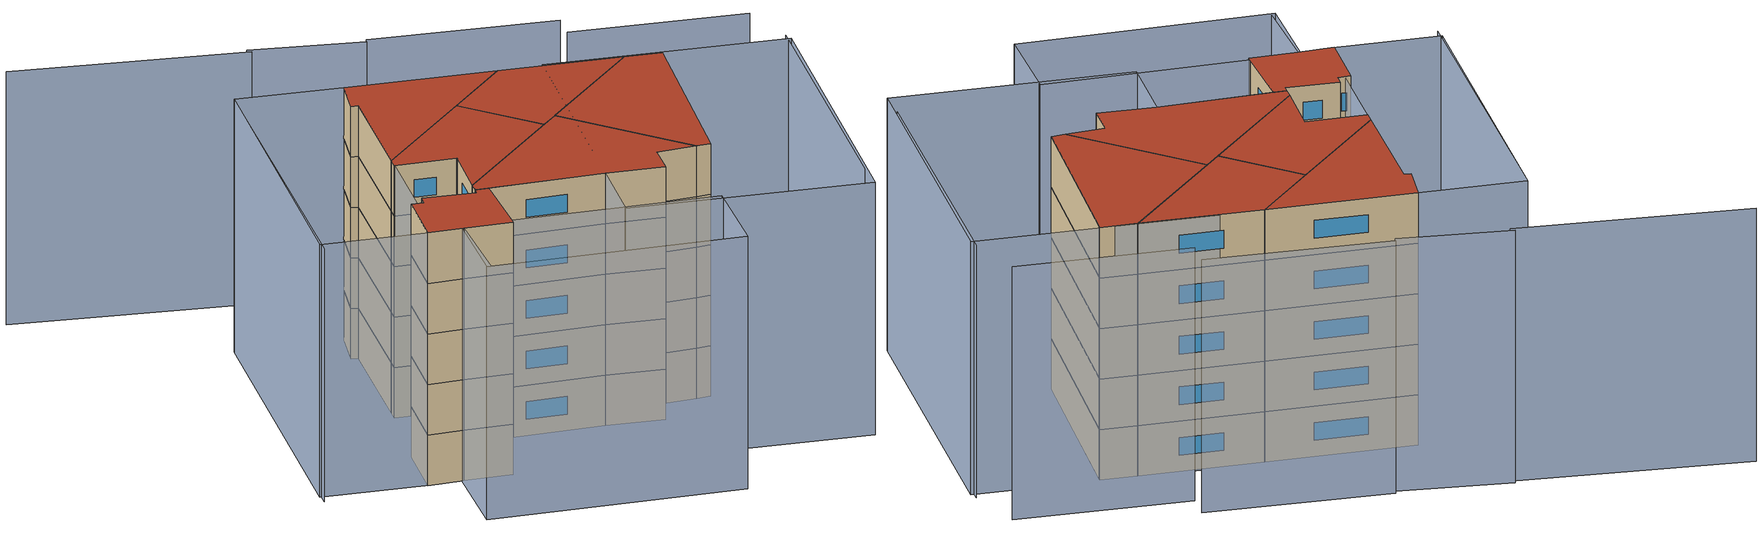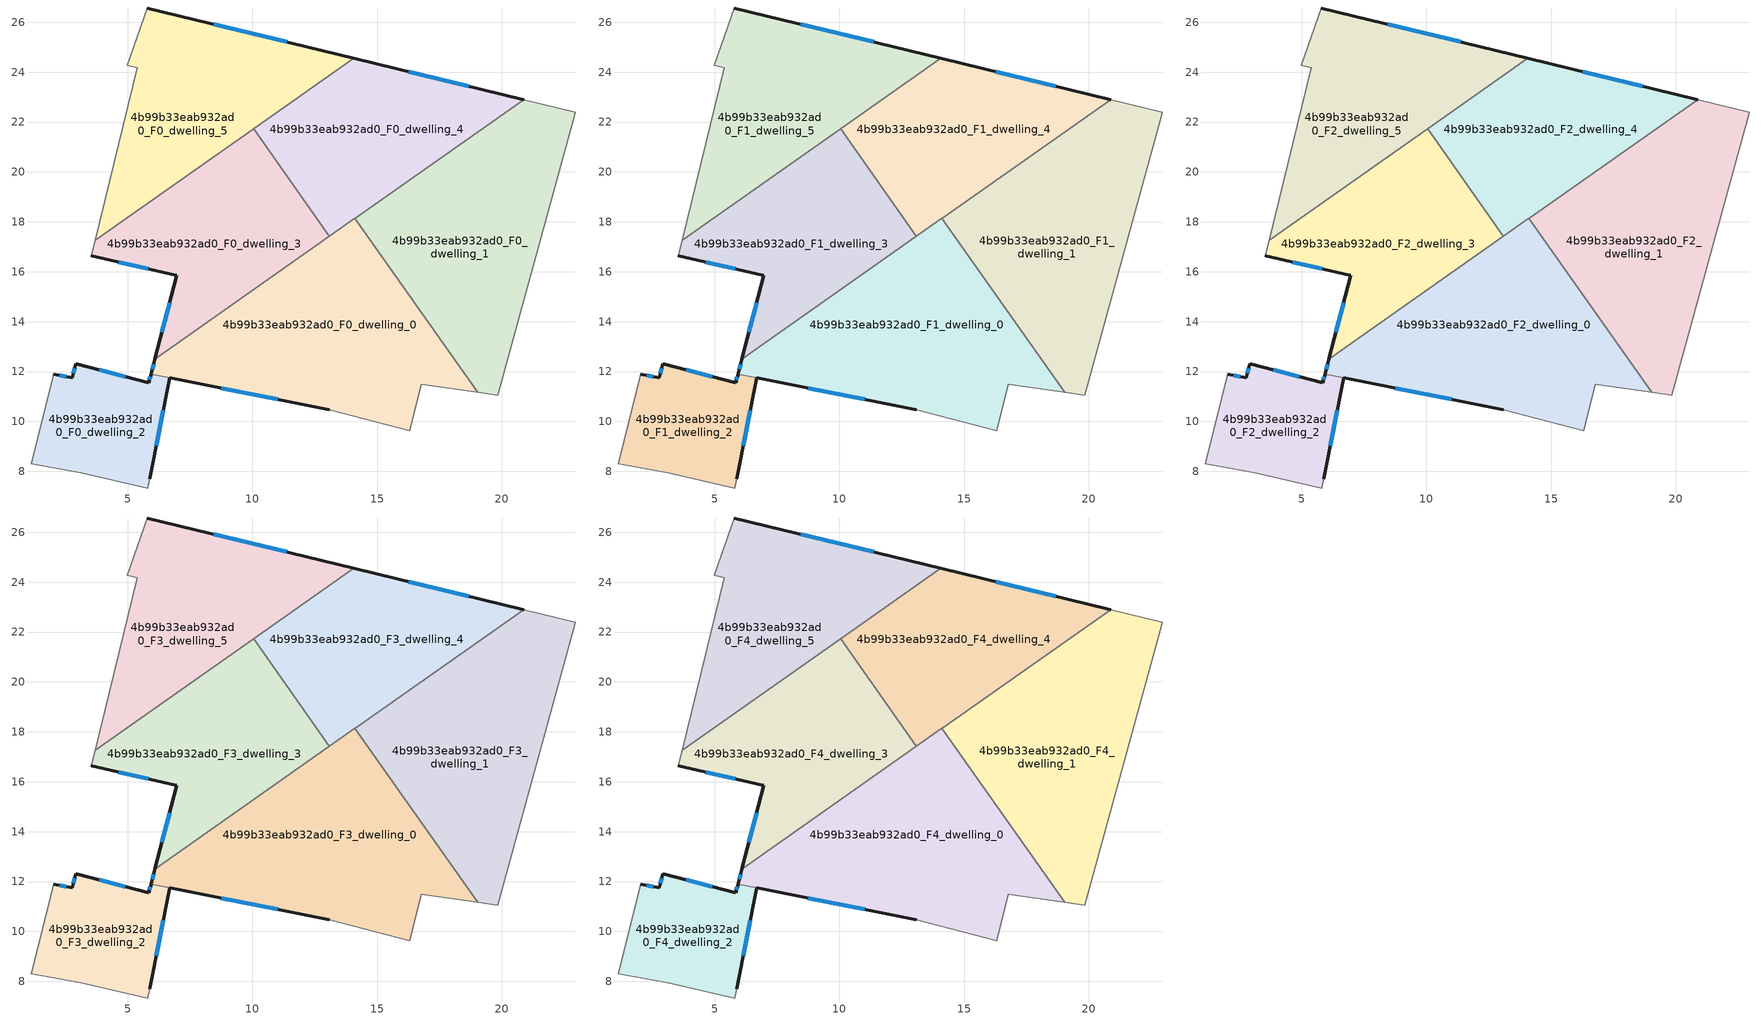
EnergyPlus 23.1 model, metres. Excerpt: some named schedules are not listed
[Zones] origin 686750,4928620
4b99b33eab932ad0_F0_dwelling_0
 floor ground (EU_floor_Construction): 14.11,18.14 19.03,11.16 16.78,11.48 16.32,9.62 13.09,10.47 6.69,11.75 5.94,11.9 6.09,12.49 z0
 wall outside (EU_wall_Construction): 6.09,12.49 5.94,11.9 / 6.69,11.75 13.09,10.47 z0:3
 wall adiabatic (EU_wall_Construction): 13.09,10.47 16.32,9.62 16.78,11.48 19.03,11.16 z0:3
 wall to 4b99b33eab932ad0_F0_dwelling_2 (EU_wall_Construction): 5.94,11.9 6.69,11.75 z0:3
 wall to 4b99b33eab932ad0_F0_dwelling_3 (EU_wall_Construction): 13.09,17.42 6.09,12.49 z0:3
 wall to 4b99b33eab932ad0_F0_dwelling_1 (EU_wall_Construction): 19.03,11.16 14.11,18.14 z0:3
 wall to 4b99b33eab932ad0_F0_dwelling_4 (EU_wall_Construction): 14.11,18.14 13.09,17.42 z0:3
 window (EU_Window_Construction): 6.04,12.3 5.99,12.09 / 8.76,11.34 11.01,10.89 z0.97:2.03
4b99b33eab932ad0_F0_dwelling_1
 floor ground (EU_floor_Construction): 22.95,22.4 22.92,22.3 19.84,11.05 19.03,11.16 14.12,18.14 20.88,22.9 z0
 wall adiabatic (EU_wall_Construction): 19.03,11.16 19.84,11.05 22.92,22.3 22.95,22.4 20.88,22.9 z0:3
 wall to 4b99b33eab932ad0_F0_dwelling_4 (EU_wall_Construction): 20.88,22.9 14.12,18.14 z0:3
4b99b33eab932ad0_F0_dwelling_2
 floor ground (EU_floor_Construction): 6.69,11.75 5.89,7.71 5.81,7.33 3.13,7.94 1.13,8.3 2.03,11.89 2.78,11.75 2.92,12.31 5.85,11.55 5.94,11.9 z0
 wall outside (EU_wall_Construction): 5.94,11.9 5.85,11.55 2.92,12.31 2.78,11.75 2.03,11.89 / 5.89,7.71 6.69,11.75 z0:3
 wall adiabatic (EU_wall_Construction): 2.03,11.89 1.13,8.3 3.13,7.94 5.81,7.33 5.89,7.71 z0:3
 window (EU_Window_Construction): 2.54,11.8 2.28,11.85 / 2.87,12.13 2.82,11.93 / 4.9,11.8 3.87,12.07 / 5.91,11.79 5.88,11.66 / 6.15,9.02 6.43,10.44 z0.97:2.03
4b99b33eab932ad0_F0_dwelling_3
 floor ground (EU_floor_Construction): 10.05,21.74 13.09,17.42 6.09,12.49 6.97,15.85 6.93,15.86 3.55,16.64 3.7,17.27 z0
 wall outside (EU_wall_Construction): 3.55,16.64 6.93,15.86 6.97,15.85 6.09,12.49 z0:3
 wall to 4b99b33eab932ad0_F0_dwelling_4 (EU_wall_Construction): 13.09,17.42 10.05,21.74 z0:3
 wall adiabatic (EU_wall_Construction): 3.7,17.27 3.55,16.64 z0:3
 wall to 4b99b33eab932ad0_F0_dwelling_5 (EU_wall_Construction): 10.05,21.74 3.7,17.27 z0:3
 window (EU_Window_Construction): 6.69,14.76 6.38,13.58 / 4.65,16.39 5.84,16.11 z0.97:2.03
4b99b33eab932ad0_F0_dwelling_4
 floor ground (EU_floor_Construction): 20.88,22.9 13.09,17.42 10.05,21.74 14.06,24.56 z0
 wall outside (EU_wall_Construction): 20.88,22.9 14.06,24.56 z0:3
 wall to 4b99b33eab932ad0_F0_dwelling_5 (EU_wall_Construction): 14.06,24.56 10.05,21.74 z0:3
 window (EU_Window_Construction): 18.67,23.44 16.27,24.02 z0.97:2.03
4b99b33eab932ad0_F0_dwelling_5
 floor ground (EU_floor_Construction): 14.06,24.56 3.7,17.27 5.38,24.17 4.98,24.27 5.78,26.57 z0
 wall outside (EU_wall_Construction): 14.06,24.56 5.78,26.57 z0:3
 wall adiabatic (EU_wall_Construction): 5.78,26.57 4.98,24.27 5.38,24.17 3.7,17.27 z0:3
 window (EU_Window_Construction): 11.38,25.21 8.46,25.92 z0.97:2.03
4b99b33eab932ad0_F1_dwelling_0
 floor to 4b99b33eab932ad0_F0_dwelling_0 (EU_floor_Construction): 14.11,18.14 19.03,11.16 16.78,11.48 16.32,9.62 13.09,10.47 6.69,11.75 5.94,11.9 6.09,12.49 z3
 wall outside (EU_wall_Construction): 6.09,12.49 5.94,11.9 / 6.69,11.75 13.09,10.47 z3:6
 wall adiabatic (EU_wall_Construction): 13.09,10.47 16.32,9.62 16.78,11.48 19.03,11.16 z3:6
 wall to 4b99b33eab932ad0_F1_dwelling_2 (EU_wall_Construction): 5.94,11.9 6.69,11.75 z3:6
 wall to 4b99b33eab932ad0_F1_dwelling_3 (EU_wall_Construction): 13.09,17.42 6.09,12.49 z3:6
 wall to 4b99b33eab932ad0_F1_dwelling_1 (EU_wall_Construction): 19.03,11.16 14.11,18.14 z3:6
 wall to 4b99b33eab932ad0_F1_dwelling_4 (EU_wall_Construction): 14.11,18.14 13.09,17.42 z3:6
 window (EU_Window_Construction): 6.04,12.3 5.99,12.09 / 8.76,11.34 11.01,10.89 z3.97:5.03
4b99b33eab932ad0_F1_dwelling_1
 floor to 4b99b33eab932ad0_F0_dwelling_1 (EU_floor_Construction): 22.95,22.4 22.92,22.3 19.84,11.05 19.03,11.16 14.12,18.14 20.88,22.9 z3
 wall adiabatic (EU_wall_Construction): 19.03,11.16 19.84,11.05 22.92,22.3 22.95,22.4 20.88,22.9 z3:6
 wall to 4b99b33eab932ad0_F1_dwelling_4 (EU_wall_Construction): 20.88,22.9 14.12,18.14 z3:6
4b99b33eab932ad0_F1_dwelling_2
 floor to 4b99b33eab932ad0_F0_dwelling_2 (EU_floor_Construction): 6.69,11.75 5.89,7.71 5.81,7.33 3.13,7.94 1.13,8.3 2.03,11.89 2.78,11.75 2.92,12.31 5.85,11.55 5.94,11.9 z3
 wall outside (EU_wall_Construction): 5.94,11.9 5.85,11.55 2.92,12.31 2.78,11.75 2.03,11.89 / 5.89,7.71 6.69,11.75 z3:6
 wall adiabatic (EU_wall_Construction): 2.03,11.89 1.13,8.3 3.13,7.94 5.81,7.33 5.89,7.71 z3:6
 window (EU_Window_Construction): 2.54,11.8 2.28,11.85 / 2.87,12.13 2.82,11.93 / 4.9,11.8 3.87,12.07 / 5.91,11.79 5.88,11.66 / 6.15,9.02 6.43,10.44 z3.97:5.03
4b99b33eab932ad0_F1_dwelling_3
 floor to 4b99b33eab932ad0_F0_dwelling_3 (EU_floor_Construction): 10.05,21.74 13.09,17.42 6.09,12.49 6.97,15.85 6.93,15.86 3.55,16.64 3.7,17.27 z3
 wall outside (EU_wall_Construction): 3.55,16.64 6.93,15.86 6.97,15.85 6.09,12.49 z3:6
 wall to 4b99b33eab932ad0_F1_dwelling_4 (EU_wall_Construction): 13.09,17.42 10.05,21.74 z3:6
 wall adiabatic (EU_wall_Construction): 3.7,17.27 3.55,16.64 z3:6
 wall to 4b99b33eab932ad0_F1_dwelling_5 (EU_wall_Construction): 10.05,21.74 3.7,17.27 z3:6
 window (EU_Window_Construction): 6.69,14.76 6.38,13.58 / 4.65,16.39 5.84,16.11 z3.97:5.03
4b99b33eab932ad0_F1_dwelling_4
 floor to 4b99b33eab932ad0_F0_dwelling_4 (EU_floor_Construction): 20.88,22.9 13.09,17.42 10.05,21.74 14.06,24.56 z3
 wall outside (EU_wall_Construction): 20.88,22.9 14.06,24.56 z3:6
 wall to 4b99b33eab932ad0_F1_dwelling_5 (EU_wall_Construction): 14.06,24.56 10.05,21.74 z3:6
 window (EU_Window_Construction): 18.67,23.44 16.27,24.02 z3.97:5.03
4b99b33eab932ad0_F1_dwelling_5
 floor to 4b99b33eab932ad0_F0_dwelling_5 (EU_floor_Construction): 14.06,24.56 3.7,17.27 5.38,24.17 4.98,24.27 5.78,26.57 z3
 wall outside (EU_wall_Construction): 14.06,24.56 5.78,26.57 z3:6
 wall adiabatic (EU_wall_Construction): 5.78,26.57 4.98,24.27 5.38,24.17 3.7,17.27 z3:6
 window (EU_Window_Construction): 11.38,25.21 8.46,25.92 z3.97:5.03
4b99b33eab932ad0_F2_dwelling_0
 floor to 4b99b33eab932ad0_F1_dwelling_0 (EU_floor_Construction): 14.11,18.14 19.03,11.16 16.78,11.48 16.32,9.62 13.09,10.47 6.69,11.75 5.94,11.9 6.09,12.49 z6
 wall outside (EU_wall_Construction): 6.09,12.49 5.94,11.9 / 6.69,11.75 13.09,10.47 z6:9
 wall adiabatic (EU_wall_Construction): 13.09,10.47 16.32,9.62 16.78,11.48 19.03,11.16 z6:9
 wall to 4b99b33eab932ad0_F2_dwelling_2 (EU_wall_Construction): 5.94,11.9 6.69,11.75 z6:9
 wall to 4b99b33eab932ad0_F2_dwelling_3 (EU_wall_Construction): 13.09,17.42 6.09,12.49 z6:9
 wall to 4b99b33eab932ad0_F2_dwelling_1 (EU_wall_Construction): 19.03,11.16 14.11,18.14 z6:9
 wall to 4b99b33eab932ad0_F2_dwelling_4 (EU_wall_Construction): 14.11,18.14 13.09,17.42 z6:9
 window (EU_Window_Construction): 6.04,12.3 5.99,12.09 / 8.76,11.34 11.01,10.89 z6.97:8.03
4b99b33eab932ad0_F2_dwelling_1
 floor to 4b99b33eab932ad0_F1_dwelling_1 (EU_floor_Construction): 22.95,22.4 22.92,22.3 19.84,11.05 19.03,11.16 14.12,18.14 20.88,22.9 z6
 wall adiabatic (EU_wall_Construction): 19.03,11.16 19.84,11.05 22.92,22.3 22.95,22.4 20.88,22.9 z6:9
 wall to 4b99b33eab932ad0_F2_dwelling_4 (EU_wall_Construction): 20.88,22.9 14.12,18.14 z6:9
4b99b33eab932ad0_F2_dwelling_2
 floor to 4b99b33eab932ad0_F1_dwelling_2 (EU_floor_Construction): 6.69,11.75 5.89,7.71 5.81,7.33 3.13,7.94 1.13,8.3 2.03,11.89 2.78,11.75 2.92,12.31 5.85,11.55 5.94,11.9 z6
 wall outside (EU_wall_Construction): 5.94,11.9 5.85,11.55 2.92,12.31 2.78,11.75 2.03,11.89 / 5.89,7.71 6.69,11.75 z6:9
 wall adiabatic (EU_wall_Construction): 2.03,11.89 1.13,8.3 3.13,7.94 5.81,7.33 5.89,7.71 z6:9
 window (EU_Window_Construction): 2.54,11.8 2.28,11.85 / 2.87,12.13 2.82,11.93 / 4.9,11.8 3.87,12.07 / 5.91,11.79 5.88,11.66 / 6.15,9.02 6.43,10.44 z6.97:8.03
4b99b33eab932ad0_F2_dwelling_3
 floor to 4b99b33eab932ad0_F1_dwelling_3 (EU_floor_Construction): 10.05,21.74 13.09,17.42 6.09,12.49 6.97,15.85 6.93,15.86 3.55,16.64 3.7,17.27 z6
 wall outside (EU_wall_Construction): 3.55,16.64 6.93,15.86 6.97,15.85 6.09,12.49 z6:9
 wall to 4b99b33eab932ad0_F2_dwelling_4 (EU_wall_Construction): 13.09,17.42 10.05,21.74 z6:9
 wall adiabatic (EU_wall_Construction): 3.7,17.27 3.55,16.64 z6:9
 wall to 4b99b33eab932ad0_F2_dwelling_5 (EU_wall_Construction): 10.05,21.74 3.7,17.27 z6:9
 window (EU_Window_Construction): 6.69,14.76 6.38,13.58 / 4.65,16.39 5.84,16.11 z6.97:8.03
4b99b33eab932ad0_F2_dwelling_4
 floor to 4b99b33eab932ad0_F1_dwelling_4 (EU_floor_Construction): 20.88,22.9 13.09,17.42 10.05,21.74 14.06,24.56 z6
 wall outside (EU_wall_Construction): 20.88,22.9 14.06,24.56 z6:9
 wall to 4b99b33eab932ad0_F2_dwelling_5 (EU_wall_Construction): 14.06,24.56 10.05,21.74 z6:9
 window (EU_Window_Construction): 18.67,23.44 16.27,24.02 z6.97:8.03
4b99b33eab932ad0_F2_dwelling_5
 floor to 4b99b33eab932ad0_F1_dwelling_5 (EU_floor_Construction): 14.06,24.56 3.7,17.27 5.38,24.17 4.98,24.27 5.78,26.57 z6
 wall outside (EU_wall_Construction): 14.06,24.56 5.78,26.57 z6:9
 wall adiabatic (EU_wall_Construction): 5.78,26.57 4.98,24.27 5.38,24.17 3.7,17.27 z6:9
 window (EU_Window_Construction): 11.38,25.21 8.46,25.92 z6.97:8.03
4b99b33eab932ad0_F3_dwelling_0
 floor to 4b99b33eab932ad0_F2_dwelling_0 (EU_floor_Construction): 14.11,18.14 19.03,11.16 16.78,11.48 16.32,9.62 13.09,10.47 6.69,11.75 5.94,11.9 6.09,12.49 z9
 wall outside (EU_wall_Construction): 6.09,12.49 5.94,11.9 / 6.69,11.75 13.09,10.47 z9:12
 wall adiabatic (EU_wall_Construction): 13.09,10.47 16.32,9.62 16.78,11.48 19.03,11.16 z9:12
 wall to 4b99b33eab932ad0_F3_dwelling_2 (EU_wall_Construction): 5.94,11.9 6.69,11.75 z9:12
 wall to 4b99b33eab932ad0_F3_dwelling_3 (EU_wall_Construction): 13.09,17.42 6.09,12.49 z9:12
 wall to 4b99b33eab932ad0_F3_dwelling_1 (EU_wall_Construction): 19.03,11.16 14.11,18.14 z9:12
 wall to 4b99b33eab932ad0_F3_dwelling_4 (EU_wall_Construction): 14.11,18.14 13.09,17.42 z9:12
 window (EU_Window_Construction): 6.04,12.3 5.99,12.09 / 8.76,11.34 11.01,10.89 z9.97:11.03
4b99b33eab932ad0_F3_dwelling_1
 floor to 4b99b33eab932ad0_F2_dwelling_1 (EU_floor_Construction): 22.95,22.4 22.92,22.3 19.84,11.05 19.03,11.16 14.12,18.14 20.88,22.9 z9
 wall adiabatic (EU_wall_Construction): 19.03,11.16 19.84,11.05 22.92,22.3 22.95,22.4 20.88,22.9 z9:12
 wall to 4b99b33eab932ad0_F3_dwelling_4 (EU_wall_Construction): 20.88,22.9 14.12,18.14 z9:12
4b99b33eab932ad0_F3_dwelling_2
 floor to 4b99b33eab932ad0_F2_dwelling_2 (EU_floor_Construction): 6.69,11.75 5.89,7.71 5.81,7.33 3.13,7.94 1.13,8.3 2.03,11.89 2.78,11.75 2.92,12.31 5.85,11.55 5.94,11.9 z9
 wall outside (EU_wall_Construction): 5.94,11.9 5.85,11.55 2.92,12.31 2.78,11.75 2.03,11.89 / 5.89,7.71 6.69,11.75 z9:12
 wall adiabatic (EU_wall_Construction): 2.03,11.89 1.13,8.3 3.13,7.94 5.81,7.33 5.89,7.71 z9:12
 window (EU_Window_Construction): 2.54,11.8 2.28,11.85 / 2.87,12.13 2.82,11.93 / 4.9,11.8 3.87,12.07 / 5.91,11.79 5.88,11.66 / 6.15,9.02 6.43,10.44 z9.97:11.03
4b99b33eab932ad0_F3_dwelling_3
 floor to 4b99b33eab932ad0_F2_dwelling_3 (EU_floor_Construction): 10.05,21.74 13.09,17.42 6.09,12.49 6.97,15.85 6.93,15.86 3.55,16.64 3.7,17.27 z9
 wall outside (EU_wall_Construction): 3.55,16.64 6.93,15.86 6.97,15.85 6.09,12.49 z9:12
 wall to 4b99b33eab932ad0_F3_dwelling_4 (EU_wall_Construction): 13.09,17.42 10.05,21.74 z9:12
 wall adiabatic (EU_wall_Construction): 3.7,17.27 3.55,16.64 z9:12
 wall to 4b99b33eab932ad0_F3_dwelling_5 (EU_wall_Construction): 10.05,21.74 3.7,17.27 z9:12
 window (EU_Window_Construction): 6.69,14.76 6.38,13.58 / 4.65,16.39 5.84,16.11 z9.97:11.03
4b99b33eab932ad0_F3_dwelling_4
 floor to 4b99b33eab932ad0_F2_dwelling_4 (EU_floor_Construction): 20.88,22.9 13.09,17.42 10.05,21.74 14.06,24.56 z9
 wall outside (EU_wall_Construction): 20.88,22.9 14.06,24.56 z9:12
 wall to 4b99b33eab932ad0_F3_dwelling_5 (EU_wall_Construction): 14.06,24.56 10.05,21.74 z9:12
 window (EU_Window_Construction): 18.67,23.44 16.27,24.02 z9.97:11.03
4b99b33eab932ad0_F3_dwelling_5
 floor to 4b99b33eab932ad0_F2_dwelling_5 (EU_floor_Construction): 14.06,24.56 3.7,17.27 5.38,24.17 4.98,24.27 5.78,26.57 z9
 wall outside (EU_wall_Construction): 14.06,24.56 5.78,26.57 z9:12
 wall adiabatic (EU_wall_Construction): 5.78,26.57 4.98,24.27 5.38,24.17 3.7,17.27 z9:12
 window (EU_Window_Construction): 11.38,25.21 8.46,25.92 z9.97:11.03
4b99b33eab932ad0_F4_dwelling_0
 floor to 4b99b33eab932ad0_F3_dwelling_0 (EU_floor_Construction): 14.11,18.14 19.03,11.16 16.78,11.48 16.32,9.62 13.09,10.47 6.69,11.75 5.94,11.9 6.09,12.49 z12
 wall outside (EU_wall_Construction): 6.09,12.49 5.94,11.9 / 6.69,11.75 13.09,10.47 z12:15
 wall adiabatic (EU_wall_Construction): 13.09,10.47 16.32,9.62 16.78,11.48 19.03,11.16 z12:15
 wall to 4b99b33eab932ad0_F4_dwelling_2 (EU_wall_Construction): 5.94,11.9 6.69,11.75 z12:15
 wall to 4b99b33eab932ad0_F4_dwelling_3 (EU_wall_Construction): 13.09,17.42 6.09,12.49 z12:15
 wall to 4b99b33eab932ad0_F4_dwelling_1 (EU_wall_Construction): 19.03,11.16 14.11,18.14 z12:15
 wall to 4b99b33eab932ad0_F4_dwelling_4 (EU_wall_Construction): 14.11,18.14 13.09,17.42 z12:15
 window (EU_Window_Construction): 6.04,12.3 5.99,12.09 / 8.76,11.34 11.01,10.89 z12.97:14.03
 roof outside (EU_roof_Construction): 19.03,11.16 14.11,18.14 6.09,12.49 5.94,11.9 13.09,10.47 16.32,9.62 16.78,11.48 z15
4b99b33eab932ad0_F4_dwelling_1
 floor to 4b99b33eab932ad0_F3_dwelling_1 (EU_floor_Construction): 22.95,22.4 22.92,22.3 19.84,11.05 19.03,11.16 14.12,18.14 20.88,22.9 z12
 wall adiabatic (EU_wall_Construction): 19.03,11.16 19.84,11.05 22.92,22.3 22.95,22.4 20.88,22.9 z12:15
 wall to 4b99b33eab932ad0_F4_dwelling_4 (EU_wall_Construction): 20.88,22.9 14.12,18.14 z12:15
 roof outside (EU_roof_Construction): 19.84,11.05 22.92,22.3 22.95,22.4 20.88,22.9 14.12,18.14 19.03,11.16 z15
4b99b33eab932ad0_F4_dwelling_2
 floor to 4b99b33eab932ad0_F3_dwelling_2 (EU_floor_Construction): 6.69,11.75 5.89,7.71 5.81,7.33 3.13,7.94 1.13,8.3 2.03,11.89 2.78,11.75 2.92,12.31 5.85,11.55 5.94,11.9 z12
 wall outside (EU_wall_Construction): 5.94,11.9 5.85,11.55 2.92,12.31 2.78,11.75 2.03,11.89 / 5.89,7.71 6.69,11.75 z12:15
 wall adiabatic (EU_wall_Construction): 2.03,11.89 1.13,8.3 3.13,7.94 5.81,7.33 5.89,7.71 z12:15
 window (EU_Window_Construction): 2.54,11.8 2.28,11.85 / 2.87,12.13 2.82,11.93 / 4.9,11.8 3.87,12.07 / 5.91,11.79 5.88,11.66 / 6.15,9.02 6.43,10.44 z12.97:14.03
 roof outside (EU_roof_Construction): 5.81,7.33 5.89,7.71 6.69,11.75 5.94,11.9 5.85,11.55 2.92,12.31 2.78,11.75 2.03,11.89 1.13,8.3 3.13,7.94 z15
4b99b33eab932ad0_F4_dwelling_3
 floor to 4b99b33eab932ad0_F3_dwelling_3 (EU_floor_Construction): 10.05,21.74 13.09,17.42 6.09,12.49 6.97,15.85 6.93,15.86 3.55,16.64 3.7,17.27 z12
 wall outside (EU_wall_Construction): 3.55,16.64 6.93,15.86 6.97,15.85 6.09,12.49 z12:15
 wall to 4b99b33eab932ad0_F4_dwelling_4 (EU_wall_Construction): 13.09,17.42 10.05,21.74 z12:15
 wall adiabatic (EU_wall_Construction): 3.7,17.27 3.55,16.64 z12:15
 wall to 4b99b33eab932ad0_F4_dwelling_5 (EU_wall_Construction): 10.05,21.74 3.7,17.27 z12:15
 window (EU_Window_Construction): 6.69,14.76 6.38,13.58 / 4.65,16.39 5.84,16.11 z12.97:14.03
 roof outside (EU_roof_Construction): 13.09,17.42 10.05,21.74 3.7,17.27 3.55,16.64 6.93,15.86 6.97,15.85 6.09,12.49 z15
4b99b33eab932ad0_F4_dwelling_4
 floor to 4b99b33eab932ad0_F3_dwelling_4 (EU_floor_Construction): 20.88,22.9 13.09,17.42 10.05,21.74 14.06,24.56 z12
 wall outside (EU_wall_Construction): 20.88,22.9 14.06,24.56 z12:15
 wall to 4b99b33eab932ad0_F4_dwelling_5 (EU_wall_Construction): 14.06,24.56 10.05,21.74 z12:15
 window (EU_Window_Construction): 18.67,23.44 16.27,24.02 z12.97:14.03
 roof outside (EU_roof_Construction): 20.88,22.9 14.06,24.56 10.05,21.74 13.09,17.42 z15
4b99b33eab932ad0_F4_dwelling_5
 floor to 4b99b33eab932ad0_F3_dwelling_5 (EU_floor_Construction): 14.06,24.56 3.7,17.27 5.38,24.17 4.98,24.27 5.78,26.57 z12
 wall outside (EU_wall_Construction): 14.06,24.56 5.78,26.57 z12:15
 wall adiabatic (EU_wall_Construction): 5.78,26.57 4.98,24.27 5.38,24.17 3.7,17.27 z12:15
 window (EU_Window_Construction): 11.38,25.21 8.46,25.92 z12.97:14.03
 roof outside (EU_roof_Construction): 14.06,24.56 5.78,26.57 4.98,24.27 5.38,24.17 3.7,17.27 z15
shading: 3.19,8.25 2.16,3.07 / -0.12,28 -4.72,9.16 / 25.64,4.38 29.84,21.23 / 29.42,24.54 19.65,27.06 / 20.04,28.56 9.69,31.35 / 9.6,31.1 3.4,33.18 / 3.55,32.88 -9.29,36.85 / 17.26,5.01 16.1,-0.16 / 16.1,-0.16 1.92,3.04 / 1.92,3.04 3.09,8.21 / 3.09,8.21 17.26,5.01 / 29.9,20.71 25.34,2.64 / 25.34,2.64 11.97,6.02 / 11.97,6.02 16.52,24.09 / 16.52,24.09 29.9,20.71 / -4.67,9.75 -0.11,28.04 / -0.11,28.04 6.03,26.51 / 6.03,26.51 1.48,8.22 / 1.48,8.22 -4.67,9.75 z0:15
[Building]
EU S2 Campaign: North Axis=0; Terrain=City; Solar Distribution=FullExterior
[Site:Location]
Bologna: Latitude=44.5; Longitude=11.25; Time Zone=1; Elevation=37
[SizingPeriod:WeatherFileDays]
AnnualSizingPeriod: Begin Month=1; Begin Day of Month=1; End Month=12; End Day of Month=31; Day of Week for Start Day=Monday; Use Weather File Daylight Saving Period=No; Use Weather File Rain and Snow Indicators=No
[MATERIAL]
EU_InternalMass_Material: Roughness=MediumRough; Thickness=0.1; Conductivity=1; Density=1800; Specific Heat=900; Thermal Absorptance=0.9; Solar Absorptance=0.7; Visible Absorptance=0.7
[MATERIAL:NOMASS] Roughness=MediumRough; Thermal Absorptance=0.9; Solar Absorptance=0.7; Visible Absorptance=0.7
Name | Thermal Resistance
EU_wall_NoMass | 0.779417
EU_roof_NoMass | 0.435466
EU_floor_NoMass | 0.588222
[WINDOWMATERIAL:SIMPLEGLAZINGSYSTEM]
EU_Window_SimpleGlazing: UFactor=5.16242; Solar Heat Gain Coefficient=0.85; Visible Transmittance=0.85
[CONSTRUCTION]
EU_wall_Construction: EU_wall_NoMass
EU_roof_Construction: EU_roof_NoMass
EU_floor_Construction: EU_floor_NoMass
EU_InternalMass_Construction: EU_InternalMass_Material
EU_Window_Construction: EU_Window_SimpleGlazing
[ZONE] Type=1; Multiplier=1; Ceiling Height=autocalculate; Floor Area=autocalculate; Part of Total Floor Area=Yes
Name | Volume
4b99b33eab932ad0_F0_dwelling_0; 4b99b33eab932ad0_F1_dwelling_0; 4b99b33eab932ad0_F2_dwelling_0; 4b99b33eab932ad0_F3_dwelling_0; 4b99b33eab932ad0_F4_dwelling_0 | 161.818
4b99b33eab932ad0_F0_dwelling_1; 4b99b33eab932ad0_F1_dwelling_1; 4b99b33eab932ad0_F2_dwelling_1; 4b99b33eab932ad0_F3_dwelling_1; 4b99b33eab932ad0_F4_dwelling_1 | 158.038
4b99b33eab932ad0_F0_dwelling_2; 4b99b33eab932ad0_F1_dwelling_2; 4b99b33eab932ad0_F2_dwelling_2; 4b99b33eab932ad0_F3_dwelling_2; 4b99b33eab932ad0_F4_dwelling_2 | 58.2444
4b99b33eab932ad0_F0_dwelling_3; 4b99b33eab932ad0_F1_dwelling_3; 4b99b33eab932ad0_F2_dwelling_3; 4b99b33eab932ad0_F3_dwelling_3; 4b99b33eab932ad0_F4_dwelling_3 | 114.409
4b99b33eab932ad0_F0_dwelling_4; 4b99b33eab932ad0_F1_dwelling_4; 4b99b33eab932ad0_F2_dwelling_4; 4b99b33eab932ad0_F3_dwelling_4; 4b99b33eab932ad0_F4_dwelling_4 | 114.403
4b99b33eab932ad0_F0_dwelling_5; 4b99b33eab932ad0_F1_dwelling_5; 4b99b33eab932ad0_F2_dwelling_5; 4b99b33eab932ad0_F3_dwelling_5; 4b99b33eab932ad0_F4_dwelling_5 | 121.383
[INTERNALMASS] Construction=EU_InternalMass_Construction
Name | Zone or ZoneList | Surface Area
4b99b33eab932ad0_F0_dwelling_0_EU_InternalMass | 4b99b33eab932ad0_F0_dwelling_0 | 53.9453
4b99b33eab932ad0_F0_dwelling_1_EU_InternalMass | 4b99b33eab932ad0_F0_dwelling_1 | 52.6971
4b99b33eab932ad0_F0_dwelling_2_EU_InternalMass | 4b99b33eab932ad0_F0_dwelling_2 | 19.4142
4b99b33eab932ad0_F0_dwelling_3_EU_InternalMass | 4b99b33eab932ad0_F0_dwelling_3 | 38.1363
4b99b33eab932ad0_F0_dwelling_4_EU_InternalMass | 4b99b33eab932ad0_F0_dwelling_4 | 38.1344
4b99b33eab932ad0_F0_dwelling_5_EU_InternalMass | 4b99b33eab932ad0_F0_dwelling_5 | 40.461
4b99b33eab932ad0_F1_dwelling_0_EU_InternalMass | 4b99b33eab932ad0_F1_dwelling_0 | 53.9453
4b99b33eab932ad0_F1_dwelling_1_EU_InternalMass | 4b99b33eab932ad0_F1_dwelling_1 | 52.6971
4b99b33eab932ad0_F1_dwelling_2_EU_InternalMass | 4b99b33eab932ad0_F1_dwelling_2 | 19.4142
4b99b33eab932ad0_F1_dwelling_3_EU_InternalMass | 4b99b33eab932ad0_F1_dwelling_3 | 38.1363
4b99b33eab932ad0_F1_dwelling_4_EU_InternalMass | 4b99b33eab932ad0_F1_dwelling_4 | 38.1344
4b99b33eab932ad0_F1_dwelling_5_EU_InternalMass | 4b99b33eab932ad0_F1_dwelling_5 | 40.461
4b99b33eab932ad0_F2_dwelling_0_EU_InternalMass | 4b99b33eab932ad0_F2_dwelling_0 | 53.9453
4b99b33eab932ad0_F2_dwelling_1_EU_InternalMass | 4b99b33eab932ad0_F2_dwelling_1 | 52.6971
4b99b33eab932ad0_F2_dwelling_2_EU_InternalMass | 4b99b33eab932ad0_F2_dwelling_2 | 19.4142
4b99b33eab932ad0_F2_dwelling_3_EU_InternalMass | 4b99b33eab932ad0_F2_dwelling_3 | 38.1363
4b99b33eab932ad0_F2_dwelling_4_EU_InternalMass | 4b99b33eab932ad0_F2_dwelling_4 | 38.1344
4b99b33eab932ad0_F2_dwelling_5_EU_InternalMass | 4b99b33eab932ad0_F2_dwelling_5 | 40.461
4b99b33eab932ad0_F3_dwelling_0_EU_InternalMass | 4b99b33eab932ad0_F3_dwelling_0 | 53.9453
4b99b33eab932ad0_F3_dwelling_1_EU_InternalMass | 4b99b33eab932ad0_F3_dwelling_1 | 52.6971
4b99b33eab932ad0_F3_dwelling_2_EU_InternalMass | 4b99b33eab932ad0_F3_dwelling_2 | 19.4142
4b99b33eab932ad0_F3_dwelling_3_EU_InternalMass | 4b99b33eab932ad0_F3_dwelling_3 | 38.1363
4b99b33eab932ad0_F3_dwelling_4_EU_InternalMass | 4b99b33eab932ad0_F3_dwelling_4 | 38.1344
4b99b33eab932ad0_F3_dwelling_5_EU_InternalMass | 4b99b33eab932ad0_F3_dwelling_5 | 40.461
4b99b33eab932ad0_F4_dwelling_0_EU_InternalMass | 4b99b33eab932ad0_F4_dwelling_0 | 53.9453
4b99b33eab932ad0_F4_dwelling_1_EU_InternalMass | 4b99b33eab932ad0_F4_dwelling_1 | 52.6971
4b99b33eab932ad0_F4_dwelling_2_EU_InternalMass | 4b99b33eab932ad0_F4_dwelling_2 | 19.4142
4b99b33eab932ad0_F4_dwelling_3_EU_InternalMass | 4b99b33eab932ad0_F4_dwelling_3 | 38.1363
4b99b33eab932ad0_F4_dwelling_4_EU_InternalMass | 4b99b33eab932ad0_F4_dwelling_4 | 38.1344
4b99b33eab932ad0_F4_dwelling_5_EU_InternalMass | 4b99b33eab932ad0_F4_dwelling_5 | 40.461
[OTHEREQUIPMENT] Fuel Type=Electricity; Design Level Calculation Method=Watts/Area; Power per Zone Floor Area=1; Fraction Latent=0; Fraction Radiant=0; Fraction Lost=0; Carbon Dioxide Generation Rate=0; EndUse Subcategory=EU_Step8_InternalGains
Name | Zone or ZoneList or Space or SpaceList | Schedule
EU_Step8_InternalGain_4b99b33eab932ad0_F0_dwelling_0_f000 | 4b99b33eab932ad0_F0_dwelling_0 | EU_Step8_GainSchedule_4b99b33eab932ad0_F0_dwelling_0_f000
EU_Step8_InternalGain_4b99b33eab932ad0_F0_dwelling_1_f000 | 4b99b33eab932ad0_F0_dwelling_1 | EU_Step8_GainSchedule_4b99b33eab932ad0_F0_dwelling_1_f000
EU_Step8_InternalGain_4b99b33eab932ad0_F0_dwelling_2_f000 | 4b99b33eab932ad0_F0_dwelling_2 | EU_Step8_GainSchedule_4b99b33eab932ad0_F0_dwelling_2_f000
EU_Step8_InternalGain_4b99b33eab932ad0_F0_dwelling_3_f000 | 4b99b33eab932ad0_F0_dwelling_3 | EU_Step8_GainSchedule_4b99b33eab932ad0_F0_dwelling_3_f000
EU_Step8_InternalGain_4b99b33eab932ad0_F0_dwelling_4_f000 | 4b99b33eab932ad0_F0_dwelling_4 | EU_Step8_GainSchedule_4b99b33eab932ad0_F0_dwelling_4_f000
EU_Step8_InternalGain_4b99b33eab932ad0_F0_dwelling_5_f000 | 4b99b33eab932ad0_F0_dwelling_5 | EU_Step8_GainSchedule_4b99b33eab932ad0_F0_dwelling_5_f000
EU_Step8_InternalGain_4b99b33eab932ad0_F1_dwelling_0_f000 | 4b99b33eab932ad0_F1_dwelling_0 | EU_Step8_GainSchedule_4b99b33eab932ad0_F1_dwelling_0_f000
EU_Step8_InternalGain_4b99b33eab932ad0_F1_dwelling_1_f000 | 4b99b33eab932ad0_F1_dwelling_1 | EU_Step8_GainSchedule_4b99b33eab932ad0_F1_dwelling_1_f000
EU_Step8_InternalGain_4b99b33eab932ad0_F1_dwelling_2_f000 | 4b99b33eab932ad0_F1_dwelling_2 | EU_Step8_GainSchedule_4b99b33eab932ad0_F1_dwelling_2_f000
EU_Step8_InternalGain_4b99b33eab932ad0_F1_dwelling_3_f000 | 4b99b33eab932ad0_F1_dwelling_3 | EU_Step8_GainSchedule_4b99b33eab932ad0_F1_dwelling_3_f000
EU_Step8_InternalGain_4b99b33eab932ad0_F1_dwelling_4_f000 | 4b99b33eab932ad0_F1_dwelling_4 | EU_Step8_GainSchedule_4b99b33eab932ad0_F1_dwelling_4_f000
EU_Step8_InternalGain_4b99b33eab932ad0_F1_dwelling_5_f000 | 4b99b33eab932ad0_F1_dwelling_5 | EU_Step8_GainSchedule_4b99b33eab932ad0_F1_dwelling_5_f000
EU_Step8_InternalGain_4b99b33eab932ad0_F2_dwelling_0_f000 | 4b99b33eab932ad0_F2_dwelling_0 | EU_Step8_GainSchedule_4b99b33eab932ad0_F2_dwelling_0_f000
EU_Step8_InternalGain_4b99b33eab932ad0_F2_dwelling_1_f000 | 4b99b33eab932ad0_F2_dwelling_1 | EU_Step8_GainSchedule_4b99b33eab932ad0_F2_dwelling_1_f000
EU_Step8_InternalGain_4b99b33eab932ad0_F2_dwelling_2_f000 | 4b99b33eab932ad0_F2_dwelling_2 | EU_Step8_GainSchedule_4b99b33eab932ad0_F2_dwelling_2_f000
EU_Step8_InternalGain_4b99b33eab932ad0_F2_dwelling_3_f000 | 4b99b33eab932ad0_F2_dwelling_3 | EU_Step8_GainSchedule_4b99b33eab932ad0_F2_dwelling_3_f000
EU_Step8_InternalGain_4b99b33eab932ad0_F2_dwelling_4_f000 | 4b99b33eab932ad0_F2_dwelling_4 | EU_Step8_GainSchedule_4b99b33eab932ad0_F2_dwelling_4_f000
EU_Step8_InternalGain_4b99b33eab932ad0_F2_dwelling_5_f000 | 4b99b33eab932ad0_F2_dwelling_5 | EU_Step8_GainSchedule_4b99b33eab932ad0_F2_dwelling_5_f000
EU_Step8_InternalGain_4b99b33eab932ad0_F3_dwelling_0_f000 | 4b99b33eab932ad0_F3_dwelling_0 | EU_Step8_GainSchedule_4b99b33eab932ad0_F3_dwelling_0_f000
EU_Step8_InternalGain_4b99b33eab932ad0_F3_dwelling_1_f000 | 4b99b33eab932ad0_F3_dwelling_1 | EU_Step8_GainSchedule_4b99b33eab932ad0_F3_dwelling_1_f000
EU_Step8_InternalGain_4b99b33eab932ad0_F3_dwelling_2_f000 | 4b99b33eab932ad0_F3_dwelling_2 | EU_Step8_GainSchedule_4b99b33eab932ad0_F3_dwelling_2_f000
EU_Step8_InternalGain_4b99b33eab932ad0_F3_dwelling_3_f000 | 4b99b33eab932ad0_F3_dwelling_3 | EU_Step8_GainSchedule_4b99b33eab932ad0_F3_dwelling_3_f000
EU_Step8_InternalGain_4b99b33eab932ad0_F3_dwelling_4_f000 | 4b99b33eab932ad0_F3_dwelling_4 | EU_Step8_GainSchedule_4b99b33eab932ad0_F3_dwelling_4_f000
EU_Step8_InternalGain_4b99b33eab932ad0_F3_dwelling_5_f000 | 4b99b33eab932ad0_F3_dwelling_5 | EU_Step8_GainSchedule_4b99b33eab932ad0_F3_dwelling_5_f000
EU_Step8_InternalGain_4b99b33eab932ad0_F4_dwelling_0_f000 | 4b99b33eab932ad0_F4_dwelling_0 | EU_Step8_GainSchedule_4b99b33eab932ad0_F4_dwelling_0_f000
EU_Step8_InternalGain_4b99b33eab932ad0_F4_dwelling_1_f000 | 4b99b33eab932ad0_F4_dwelling_1 | EU_Step8_GainSchedule_4b99b33eab932ad0_F4_dwelling_1_f000
EU_Step8_InternalGain_4b99b33eab932ad0_F4_dwelling_2_f000 | 4b99b33eab932ad0_F4_dwelling_2 | EU_Step8_GainSchedule_4b99b33eab932ad0_F4_dwelling_2_f000
EU_Step8_InternalGain_4b99b33eab932ad0_F4_dwelling_3_f000 | 4b99b33eab932ad0_F4_dwelling_3 | EU_Step8_GainSchedule_4b99b33eab932ad0_F4_dwelling_3_f000
EU_Step8_InternalGain_4b99b33eab932ad0_F4_dwelling_4_f000 | 4b99b33eab932ad0_F4_dwelling_4 | EU_Step8_GainSchedule_4b99b33eab932ad0_F4_dwelling_4_f000
EU_Step8_InternalGain_4b99b33eab932ad0_F4_dwelling_5_f000 | 4b99b33eab932ad0_F4_dwelling_5 | EU_Step8_GainSchedule_4b99b33eab932ad0_F4_dwelling_5_f000
[ZONEVENTILATION:DESIGNFLOWRATE] Schedule=EU_AlwaysOn; Design Flow Rate Calculation Method=AirChanges/Hour; Air Changes per Hour=0.712058; Ventilation Type=Natural; Fan Pressure Rise=0; Fan Total Efficiency=1; Constant Term Coefficient=1; Temperature Term Coefficient=0; Velocity Term Coefficient=0; Velocity Squared Term Coefficient=0; Minimum Indoor Temperature=-100; Maximum Indoor Temperature=100; Delta Temperature=-100; Minimum Outdoor Temperature=-100; Maximum Outdoor Temperature=100; Maximum Wind Speed=40
Name | Zone or ZoneList or Space or SpaceList
EU_ConstantAir_4b99b33eab932ad0_F0_dwelling_0 | 4b99b33eab932ad0_F0_dwelling_0
EU_ConstantAir_4b99b33eab932ad0_F0_dwelling_1 | 4b99b33eab932ad0_F0_dwelling_1
EU_ConstantAir_4b99b33eab932ad0_F0_dwelling_2 | 4b99b33eab932ad0_F0_dwelling_2
EU_ConstantAir_4b99b33eab932ad0_F0_dwelling_3 | 4b99b33eab932ad0_F0_dwelling_3
EU_ConstantAir_4b99b33eab932ad0_F0_dwelling_4 | 4b99b33eab932ad0_F0_dwelling_4
EU_ConstantAir_4b99b33eab932ad0_F0_dwelling_5 | 4b99b33eab932ad0_F0_dwelling_5
EU_ConstantAir_4b99b33eab932ad0_F1_dwelling_0 | 4b99b33eab932ad0_F1_dwelling_0
EU_ConstantAir_4b99b33eab932ad0_F1_dwelling_1 | 4b99b33eab932ad0_F1_dwelling_1
EU_ConstantAir_4b99b33eab932ad0_F1_dwelling_2 | 4b99b33eab932ad0_F1_dwelling_2
EU_ConstantAir_4b99b33eab932ad0_F1_dwelling_3 | 4b99b33eab932ad0_F1_dwelling_3
EU_ConstantAir_4b99b33eab932ad0_F1_dwelling_4 | 4b99b33eab932ad0_F1_dwelling_4
EU_ConstantAir_4b99b33eab932ad0_F1_dwelling_5 | 4b99b33eab932ad0_F1_dwelling_5
EU_ConstantAir_4b99b33eab932ad0_F2_dwelling_0 | 4b99b33eab932ad0_F2_dwelling_0
EU_ConstantAir_4b99b33eab932ad0_F2_dwelling_1 | 4b99b33eab932ad0_F2_dwelling_1
EU_ConstantAir_4b99b33eab932ad0_F2_dwelling_2 | 4b99b33eab932ad0_F2_dwelling_2
EU_ConstantAir_4b99b33eab932ad0_F2_dwelling_3 | 4b99b33eab932ad0_F2_dwelling_3
EU_ConstantAir_4b99b33eab932ad0_F2_dwelling_4 | 4b99b33eab932ad0_F2_dwelling_4
EU_ConstantAir_4b99b33eab932ad0_F2_dwelling_5 | 4b99b33eab932ad0_F2_dwelling_5
EU_ConstantAir_4b99b33eab932ad0_F3_dwelling_0 | 4b99b33eab932ad0_F3_dwelling_0
EU_ConstantAir_4b99b33eab932ad0_F3_dwelling_1 | 4b99b33eab932ad0_F3_dwelling_1
EU_ConstantAir_4b99b33eab932ad0_F3_dwelling_2 | 4b99b33eab932ad0_F3_dwelling_2
EU_ConstantAir_4b99b33eab932ad0_F3_dwelling_3 | 4b99b33eab932ad0_F3_dwelling_3
EU_ConstantAir_4b99b33eab932ad0_F3_dwelling_4 | 4b99b33eab932ad0_F3_dwelling_4
EU_ConstantAir_4b99b33eab932ad0_F3_dwelling_5 | 4b99b33eab932ad0_F3_dwelling_5
EU_ConstantAir_4b99b33eab932ad0_F4_dwelling_0 | 4b99b33eab932ad0_F4_dwelling_0
EU_ConstantAir_4b99b33eab932ad0_F4_dwelling_1 | 4b99b33eab932ad0_F4_dwelling_1
EU_ConstantAir_4b99b33eab932ad0_F4_dwelling_2 | 4b99b33eab932ad0_F4_dwelling_2
EU_ConstantAir_4b99b33eab932ad0_F4_dwelling_3 | 4b99b33eab932ad0_F4_dwelling_3
EU_ConstantAir_4b99b33eab932ad0_F4_dwelling_4 | 4b99b33eab932ad0_F4_dwelling_4
EU_ConstantAir_4b99b33eab932ad0_F4_dwelling_5 | 4b99b33eab932ad0_F4_dwelling_5
[HVACTEMPLATE:THERMOSTAT] Constant Heating Setpoint=20; Constant Cooling Setpoint=50
EU_HeatOnly_4b99b33eab932ad0_F0_dwelling_0; EU_HeatOnly_4b99b33eab932ad0_F0_dwelling_1; EU_HeatOnly_4b99b33eab932ad0_F0_dwelling_2; EU_HeatOnly_4b99b33eab932ad0_F0_dwelling_3; EU_HeatOnly_4b99b33eab932ad0_F0_dwelling_4; EU_HeatOnly_4b99b33eab932ad0_F0_dwelling_5; EU_HeatOnly_4b99b33eab932ad0_F1_dwelling_0; EU_HeatOnly_4b99b33eab932ad0_F1_dwelling_1; EU_HeatOnly_4b99b33eab932ad0_F1_dwelling_2; EU_HeatOnly_4b99b33eab932ad0_F1_dwelling_3; EU_HeatOnly_4b99b33eab932ad0_F1_dwelling_4; EU_HeatOnly_4b99b33eab932ad0_F1_dwelling_5; EU_HeatOnly_4b99b33eab932ad0_F2_dwelling_0; EU_HeatOnly_4b99b33eab932ad0_F2_dwelling_1; EU_HeatOnly_4b99b33eab932ad0_F2_dwelling_2; EU_HeatOnly_4b99b33eab932ad0_F2_dwelling_3; EU_HeatOnly_4b99b33eab932ad0_F2_dwelling_4; EU_HeatOnly_4b99b33eab932ad0_F2_dwelling_5; EU_HeatOnly_4b99b33eab932ad0_F3_dwelling_0; EU_HeatOnly_4b99b33eab932ad0_F3_dwelling_1; EU_HeatOnly_4b99b33eab932ad0_F3_dwelling_2; EU_HeatOnly_4b99b33eab932ad0_F3_dwelling_3; EU_HeatOnly_4b99b33eab932ad0_F3_dwelling_4; EU_HeatOnly_4b99b33eab932ad0_F3_dwelling_5; EU_HeatOnly_4b99b33eab932ad0_F4_dwelling_0; EU_HeatOnly_4b99b33eab932ad0_F4_dwelling_1; EU_HeatOnly_4b99b33eab932ad0_F4_dwelling_2; EU_HeatOnly_4b99b33eab932ad0_F4_dwelling_3; EU_HeatOnly_4b99b33eab932ad0_F4_dwelling_4; EU_HeatOnly_4b99b33eab932ad0_F4_dwelling_5
[HVACTEMPLATE:ZONE:IDEALLOADSAIRSYSTEM] System Availability Schedule=EU_AlwaysOn; Maximum Heating Supply Air Temperature=50; Minimum Cooling Supply Air Temperature=13; Maximum Heating Supply Air Humidity Ratio=0.0156; Minimum Cooling Supply Air Humidity Ratio=0.0077; Heating Limit=NoLimit; Cooling Limit=NoLimit; Heating Availability Schedule=EU_AlwaysOn; Cooling Availability Schedule=EU_CoolingOff; Dehumidification Control Type=ConstantSensibleHeatRatio; Cooling Sensible Heat Ratio=0.7; Dehumidification Setpoint=60; Humidification Control Type=None; Humidification Setpoint=30; Outdoor Air Method=None; Outdoor Air Flow Rate per Person=0.00944; Outdoor Air Flow Rate per Zone Floor Area=0; Outdoor Air Flow Rate per Zone=0; Demand Controlled Ventilation Type=None; Outdoor Air Economizer Type=NoEconomizer; Heat Recovery Type=None; Sensible Heat Recovery Effectiveness=0.7; Latent Heat Recovery Effectiveness=0.65
Name | Template Thermostat
4b99b33eab932ad0_F0_dwelling_0 | EU_HeatOnly_4b99b33eab932ad0_F0_dwelling_0
4b99b33eab932ad0_F0_dwelling_1 | EU_HeatOnly_4b99b33eab932ad0_F0_dwelling_1
4b99b33eab932ad0_F0_dwelling_2 | EU_HeatOnly_4b99b33eab932ad0_F0_dwelling_2
4b99b33eab932ad0_F0_dwelling_3 | EU_HeatOnly_4b99b33eab932ad0_F0_dwelling_3
4b99b33eab932ad0_F0_dwelling_4 | EU_HeatOnly_4b99b33eab932ad0_F0_dwelling_4
4b99b33eab932ad0_F0_dwelling_5 | EU_HeatOnly_4b99b33eab932ad0_F0_dwelling_5
4b99b33eab932ad0_F1_dwelling_0 | EU_HeatOnly_4b99b33eab932ad0_F1_dwelling_0
4b99b33eab932ad0_F1_dwelling_1 | EU_HeatOnly_4b99b33eab932ad0_F1_dwelling_1
4b99b33eab932ad0_F1_dwelling_2 | EU_HeatOnly_4b99b33eab932ad0_F1_dwelling_2
4b99b33eab932ad0_F1_dwelling_3 | EU_HeatOnly_4b99b33eab932ad0_F1_dwelling_3
4b99b33eab932ad0_F1_dwelling_4 | EU_HeatOnly_4b99b33eab932ad0_F1_dwelling_4
4b99b33eab932ad0_F1_dwelling_5 | EU_HeatOnly_4b99b33eab932ad0_F1_dwelling_5
4b99b33eab932ad0_F2_dwelling_0 | EU_HeatOnly_4b99b33eab932ad0_F2_dwelling_0
4b99b33eab932ad0_F2_dwelling_1 | EU_HeatOnly_4b99b33eab932ad0_F2_dwelling_1
4b99b33eab932ad0_F2_dwelling_2 | EU_HeatOnly_4b99b33eab932ad0_F2_dwelling_2
4b99b33eab932ad0_F2_dwelling_3 | EU_HeatOnly_4b99b33eab932ad0_F2_dwelling_3
4b99b33eab932ad0_F2_dwelling_4 | EU_HeatOnly_4b99b33eab932ad0_F2_dwelling_4
4b99b33eab932ad0_F2_dwelling_5 | EU_HeatOnly_4b99b33eab932ad0_F2_dwelling_5
4b99b33eab932ad0_F3_dwelling_0 | EU_HeatOnly_4b99b33eab932ad0_F3_dwelling_0
4b99b33eab932ad0_F3_dwelling_1 | EU_HeatOnly_4b99b33eab932ad0_F3_dwelling_1
4b99b33eab932ad0_F3_dwelling_2 | EU_HeatOnly_4b99b33eab932ad0_F3_dwelling_2
4b99b33eab932ad0_F3_dwelling_3 | EU_HeatOnly_4b99b33eab932ad0_F3_dwelling_3
4b99b33eab932ad0_F3_dwelling_4 | EU_HeatOnly_4b99b33eab932ad0_F3_dwelling_4
4b99b33eab932ad0_F3_dwelling_5 | EU_HeatOnly_4b99b33eab932ad0_F3_dwelling_5
4b99b33eab932ad0_F4_dwelling_0 | EU_HeatOnly_4b99b33eab932ad0_F4_dwelling_0
4b99b33eab932ad0_F4_dwelling_1 | EU_HeatOnly_4b99b33eab932ad0_F4_dwelling_1
4b99b33eab932ad0_F4_dwelling_2 | EU_HeatOnly_4b99b33eab932ad0_F4_dwelling_2
4b99b33eab932ad0_F4_dwelling_3 | EU_HeatOnly_4b99b33eab932ad0_F4_dwelling_3
4b99b33eab932ad0_F4_dwelling_4 | EU_HeatOnly_4b99b33eab932ad0_F4_dwelling_4
4b99b33eab932ad0_F4_dwelling_5 | EU_HeatOnly_4b99b33eab932ad0_F4_dwelling_5
[SIZING:ZONE] Zone Cooling Design Supply Air Temperature Input Method=SupplyAirTemperature; Zone Cooling Design Supply Air Temperature=13; Zone Heating Design Supply Air Temperature Input Method=SupplyAirTemperature; Zone Heating Design Supply Air Temperature=50; Zone Cooling Design Supply Air Humidity Ratio=0.008; Zone Heating Design Supply Air Humidity Ratio=0.008; Cooling Design Air Flow Method=DesignDay; Cooling Design Air Flow Rate=0; Cooling Minimum Air Flow per Zone Floor Area=0.000762; Cooling Minimum Air Flow=0; Cooling Minimum Air Flow Fraction=0.2; Heating Design Air Flow Method=DesignDay; Heating Design Air Flow Rate=0; Heating Maximum Air Flow per Zone Floor Area=0.002032; Heating Maximum Air Flow=0.141576; Heating Maximum Air Flow Fraction=0.3; Account for Dedicated Outdoor Air System=No; Dedicated Outdoor Air System Control Strategy=NeutralSupplyAir; Dedicated Outdoor Air Low Setpoint Temperature for Design=autosize; Dedicated Outdoor Air High Setpoint Temperature for Design=autosize; Zone Load Sizing Method=Sensible Load Only No Latent Load; Zone Latent Cooling Design Supply Air Humidity Ratio Input Method=HumidityRatioDifference; Zone Cooling Design Supply Air Humidity Ratio Difference=0.005; Zone Latent Heating Design Supply Air Humidity Ratio Input Method=HumidityRatioDifference; Zone Humidification Design Supply Air Humidity Ratio Difference=0.005
4b99b33eab932ad0_F0_dwelling_0; 4b99b33eab932ad0_F0_dwelling_1; 4b99b33eab932ad0_F0_dwelling_2; 4b99b33eab932ad0_F0_dwelling_3; 4b99b33eab932ad0_F0_dwelling_4; 4b99b33eab932ad0_F0_dwelling_5; 4b99b33eab932ad0_F1_dwelling_0; 4b99b33eab932ad0_F1_dwelling_1; 4b99b33eab932ad0_F1_dwelling_2; 4b99b33eab932ad0_F1_dwelling_3; 4b99b33eab932ad0_F1_dwelling_4; 4b99b33eab932ad0_F1_dwelling_5; 4b99b33eab932ad0_F2_dwelling_0; 4b99b33eab932ad0_F2_dwelling_1; 4b99b33eab932ad0_F2_dwelling_2; 4b99b33eab932ad0_F2_dwelling_3; 4b99b33eab932ad0_F2_dwelling_4; 4b99b33eab932ad0_F2_dwelling_5; 4b99b33eab932ad0_F3_dwelling_0; 4b99b33eab932ad0_F3_dwelling_1; 4b99b33eab932ad0_F3_dwelling_2; 4b99b33eab932ad0_F3_dwelling_3; 4b99b33eab932ad0_F3_dwelling_4; 4b99b33eab932ad0_F3_dwelling_5; 4b99b33eab932ad0_F4_dwelling_0; 4b99b33eab932ad0_F4_dwelling_1; 4b99b33eab932ad0_F4_dwelling_2; 4b99b33eab932ad0_F4_dwelling_3; 4b99b33eab932ad0_F4_dwelling_4; 4b99b33eab932ad0_F4_dwelling_5
[SCHEDULE:FILE] Column Number=1; Rows to Skip at Top=0; Number of Hours of Data=8760; Column Separator=Comma; Interpolate to Timestep=No; Minutes per Item=60; Adjust Schedule for Daylight Savings=Yes
Name | File
EU_Step8_GainSchedule_4b99b33eab932ad0_F0_dwelling_0_f000 | ../../schedules/4b99b33eab932ad0/4b99b33eab932ad0_F0_dwelling_0_f000_gain.csv
EU_Step8_GainSchedule_4b99b33eab932ad0_F0_dwelling_1_f000 | ../../schedules/4b99b33eab932ad0/4b99b33eab932ad0_F0_dwelling_1_f000_gain.csv
EU_Step8_GainSchedule_4b99b33eab932ad0_F0_dwelling_2_f000 | ../../schedules/4b99b33eab932ad0/4b99b33eab932ad0_F0_dwelling_2_f000_gain.csv
EU_Step8_GainSchedule_4b99b33eab932ad0_F0_dwelling_3_f000 | ../../schedules/4b99b33eab932ad0/4b99b33eab932ad0_F0_dwelling_3_f000_gain.csv
EU_Step8_GainSchedule_4b99b33eab932ad0_F0_dwelling_4_f000 | ../../schedules/4b99b33eab932ad0/4b99b33eab932ad0_F0_dwelling_4_f000_gain.csv
EU_Step8_GainSchedule_4b99b33eab932ad0_F0_dwelling_5_f000 | ../../schedules/4b99b33eab932ad0/4b99b33eab932ad0_F0_dwelling_5_f000_gain.csv
EU_Step8_GainSchedule_4b99b33eab932ad0_F1_dwelling_0_f000 | ../../schedules/4b99b33eab932ad0/4b99b33eab932ad0_F1_dwelling_0_f000_gain.csv
EU_Step8_GainSchedule_4b99b33eab932ad0_F1_dwelling_1_f000 | ../../schedules/4b99b33eab932ad0/4b99b33eab932ad0_F1_dwelling_1_f000_gain.csv
EU_Step8_GainSchedule_4b99b33eab932ad0_F1_dwelling_2_f000 | ../../schedules/4b99b33eab932ad0/4b99b33eab932ad0_F1_dwelling_2_f000_gain.csv
EU_Step8_GainSchedule_4b99b33eab932ad0_F1_dwelling_3_f000 | ../../schedules/4b99b33eab932ad0/4b99b33eab932ad0_F1_dwelling_3_f000_gain.csv
EU_Step8_GainSchedule_4b99b33eab932ad0_F1_dwelling_4_f000 | ../../schedules/4b99b33eab932ad0/4b99b33eab932ad0_F1_dwelling_4_f000_gain.csv
EU_Step8_GainSchedule_4b99b33eab932ad0_F1_dwelling_5_f000 | ../../schedules/4b99b33eab932ad0/4b99b33eab932ad0_F1_dwelling_5_f000_gain.csv
EU_Step8_GainSchedule_4b99b33eab932ad0_F2_dwelling_0_f000 | ../../schedules/4b99b33eab932ad0/4b99b33eab932ad0_F2_dwelling_0_f000_gain.csv
EU_Step8_GainSchedule_4b99b33eab932ad0_F2_dwelling_1_f000 | ../../schedules/4b99b33eab932ad0/4b99b33eab932ad0_F2_dwelling_1_f000_gain.csv
EU_Step8_GainSchedule_4b99b33eab932ad0_F2_dwelling_2_f000 | ../../schedules/4b99b33eab932ad0/4b99b33eab932ad0_F2_dwelling_2_f000_gain.csv
EU_Step8_GainSchedule_4b99b33eab932ad0_F2_dwelling_3_f000 | ../../schedules/4b99b33eab932ad0/4b99b33eab932ad0_F2_dwelling_3_f000_gain.csv
EU_Step8_GainSchedule_4b99b33eab932ad0_F2_dwelling_4_f000 | ../../schedules/4b99b33eab932ad0/4b99b33eab932ad0_F2_dwelling_4_f000_gain.csv
EU_Step8_GainSchedule_4b99b33eab932ad0_F2_dwelling_5_f000 | ../../schedules/4b99b33eab932ad0/4b99b33eab932ad0_F2_dwelling_5_f000_gain.csv
EU_Step8_GainSchedule_4b99b33eab932ad0_F3_dwelling_0_f000 | ../../schedules/4b99b33eab932ad0/4b99b33eab932ad0_F3_dwelling_0_f000_gain.csv
EU_Step8_GainSchedule_4b99b33eab932ad0_F3_dwelling_1_f000 | ../../schedules/4b99b33eab932ad0/4b99b33eab932ad0_F3_dwelling_1_f000_gain.csv
EU_Step8_GainSchedule_4b99b33eab932ad0_F3_dwelling_2_f000 | ../../schedules/4b99b33eab932ad0/4b99b33eab932ad0_F3_dwelling_2_f000_gain.csv
EU_Step8_GainSchedule_4b99b33eab932ad0_F3_dwelling_3_f000 | ../../schedules/4b99b33eab932ad0/4b99b33eab932ad0_F3_dwelling_3_f000_gain.csv
EU_Step8_GainSchedule_4b99b33eab932ad0_F3_dwelling_4_f000 | ../../schedules/4b99b33eab932ad0/4b99b33eab932ad0_F3_dwelling_4_f000_gain.csv
EU_Step8_GainSchedule_4b99b33eab932ad0_F3_dwelling_5_f000 | ../../schedules/4b99b33eab932ad0/4b99b33eab932ad0_F3_dwelling_5_f000_gain.csv
EU_Step8_GainSchedule_4b99b33eab932ad0_F4_dwelling_0_f000 | ../../schedules/4b99b33eab932ad0/4b99b33eab932ad0_F4_dwelling_0_f000_gain.csv
EU_Step8_GainSchedule_4b99b33eab932ad0_F4_dwelling_1_f000 | ../../schedules/4b99b33eab932ad0/4b99b33eab932ad0_F4_dwelling_1_f000_gain.csv
EU_Step8_GainSchedule_4b99b33eab932ad0_F4_dwelling_2_f000 | ../../schedules/4b99b33eab932ad0/4b99b33eab932ad0_F4_dwelling_2_f000_gain.csv
EU_Step8_GainSchedule_4b99b33eab932ad0_F4_dwelling_3_f000 | ../../schedules/4b99b33eab932ad0/4b99b33eab932ad0_F4_dwelling_3_f000_gain.csv
EU_Step8_GainSchedule_4b99b33eab932ad0_F4_dwelling_4_f000 | ../../schedules/4b99b33eab932ad0/4b99b33eab932ad0_F4_dwelling_4_f000_gain.csv
EU_Step8_GainSchedule_4b99b33eab932ad0_F4_dwelling_5_f000 | ../../schedules/4b99b33eab932ad0/4b99b33eab932ad0_F4_dwelling_5_f000_gain.csv
